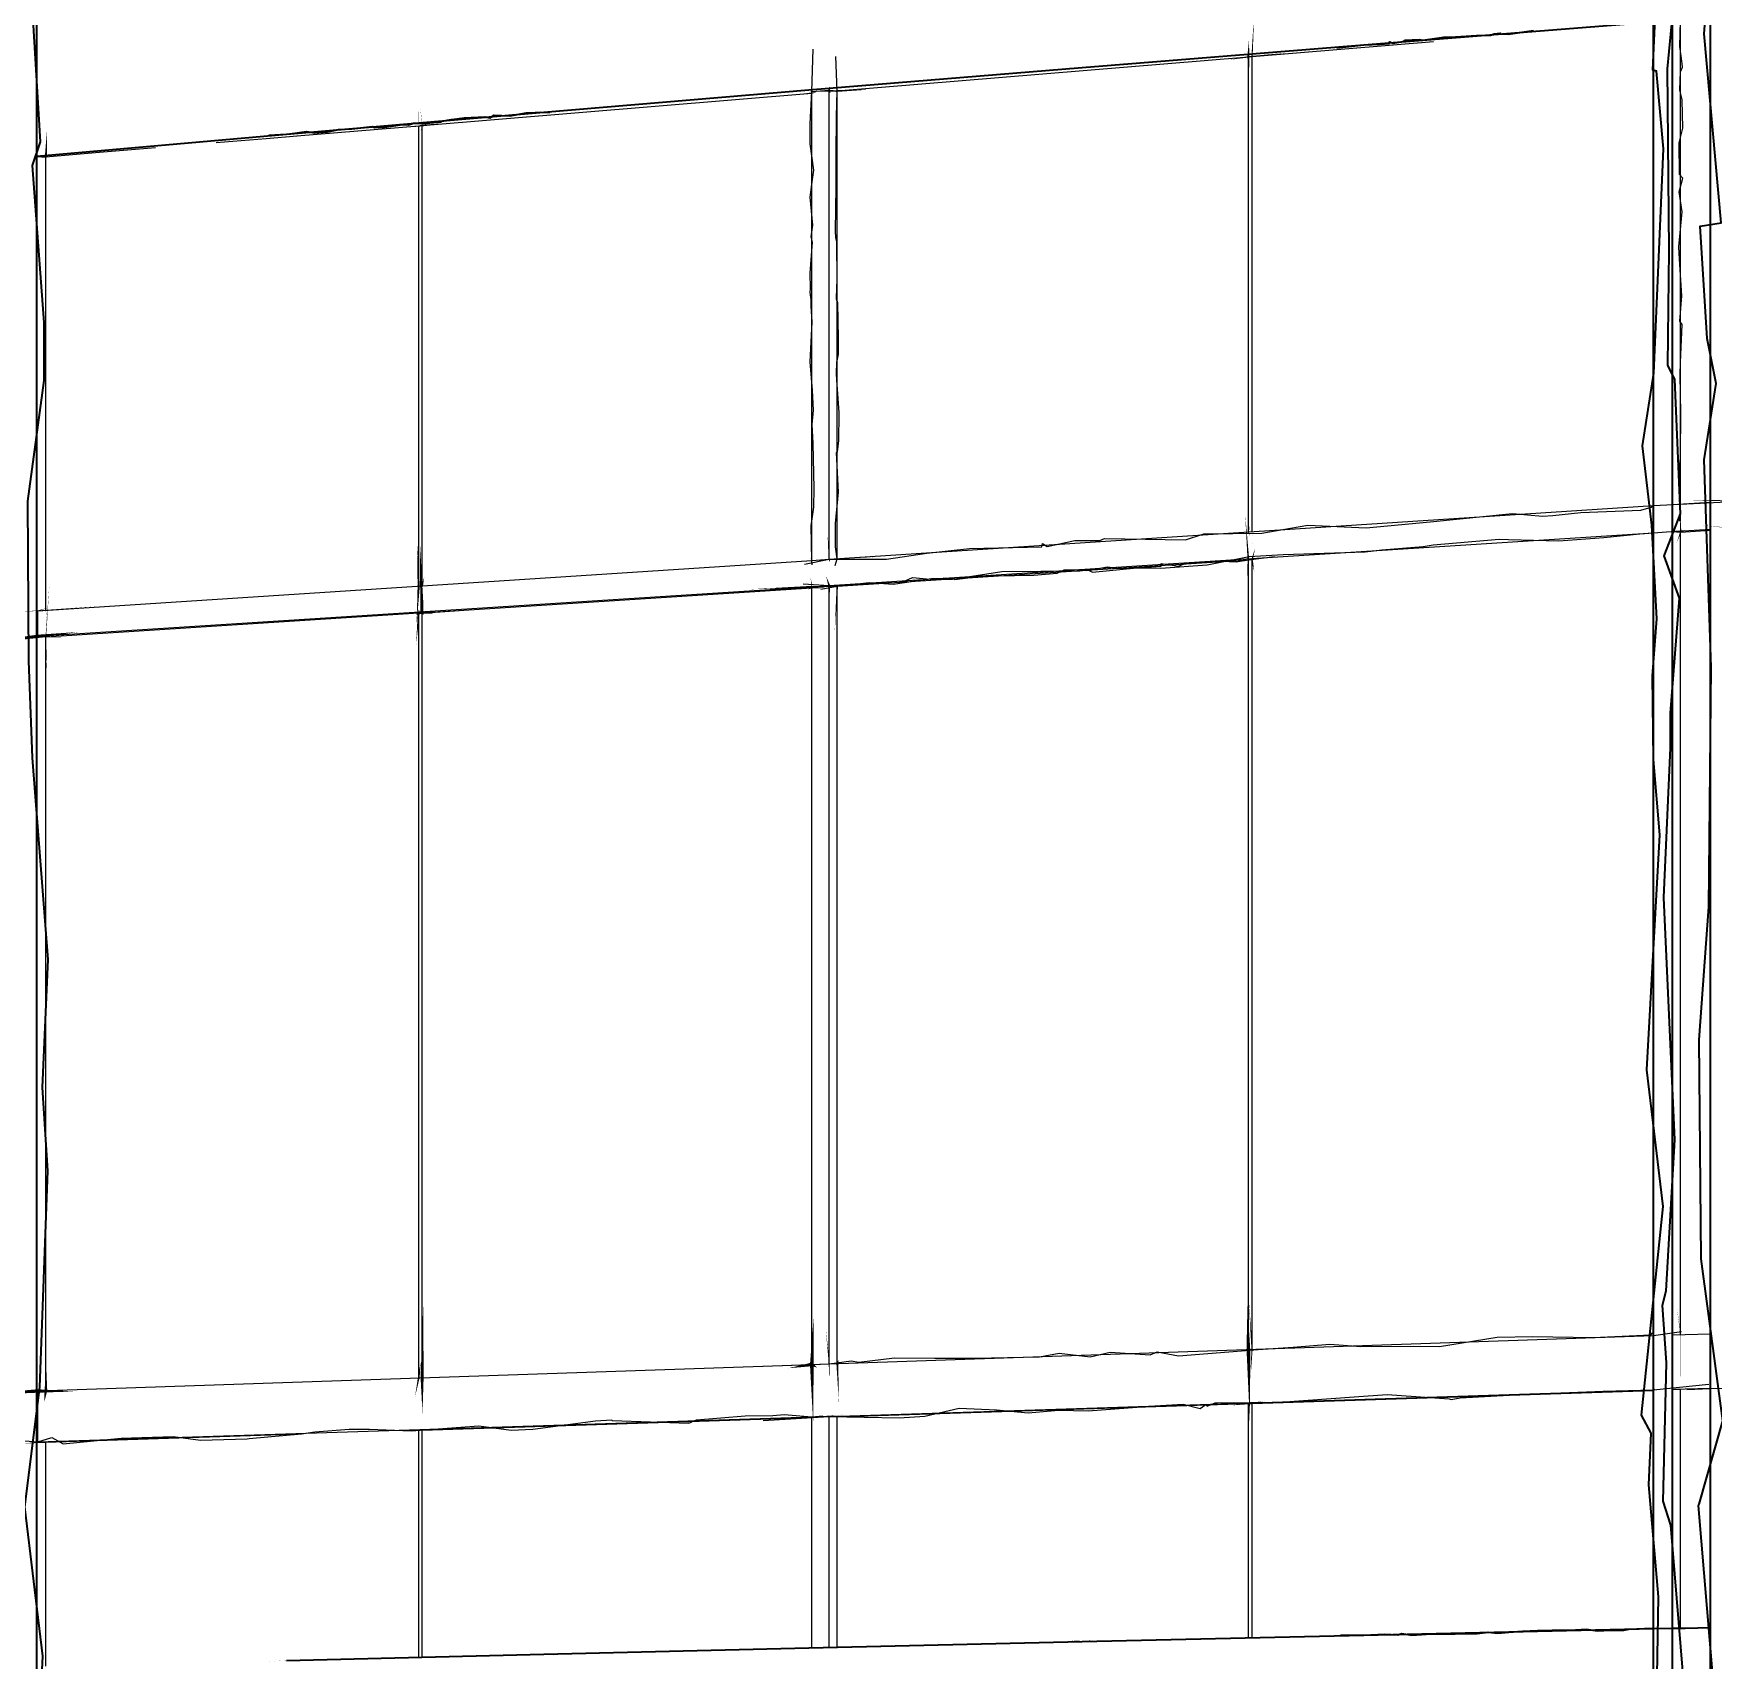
# Model space of a CAD drawing. Header units: inches. Extents: x -877 to 882, y -418 to 410.
# Drawn here: x -410.1 to -281.6, y -49.8 to 74.7 of the extents above; entities that cross this region are included whole.
import ezdxf

# ---------------------------------------------------------------- set-up
doc = ezdxf.new("R2010")
doc.units = ezdxf.units.IN
doc.header["$LTSCALE"] = 0.5
doc.header["$MEASUREMENT"] = 0
doc.layers.get('0').update_dxf_attribs({"lineweight": 18})
for name, color, linetype, lineweight in [('A-Glaz-Curt', 52, 'Continuous', 35), ('A-Glaz-Curt-Unit', 51, 'Continuous', 25), ('A-Wall', 113, 'Continuous', 35)]:
    doc.layers.add(name, color=color, linetype=linetype, lineweight=lineweight)

# ---------------------------------------------------------------- blocks, each defined once
blk = doc.blocks.new('*U12')
at = {"color": 7, "linetype": 'Continuous', "lineweight": -3}
for p, q in [((-392.29, 66.64), (-389.92, 66.84)), ((-409.14, 65.24), (-405.34, 65.56)), ((-350.55, 34.37), (-350.55, 34.37)), ((-348.6, -31.13), (-317.16, -30.12)), ((-348.6, -31.13), (-348.6, -31.13)), ((-389.58, -32.45), (-389.58, -32.45))]:
    blk.add_line(p, q, dxfattribs=at)
at = {"layer": 'A-Glaz-Curt', "color": 143, "linetype": 'Continuous', "lineweight": 35}
for p, q in [((-284.71, -223.7), (-284.71, 271.19)), ((-281.81, -223.87), (-281.81, 271.68)), ((-286.16, -223.62), (-286.16, 270.95)), ((-409.82, -215.92), (-409.82, 248.93)), ((-409.82, 65.29), (-409.82, 74.66)), ((-308.34, 73.81), (-286.16, 75.57)), ((-329.87, 72.07), (-308.34, 73.81)), ((-350.77, 70.35), (-329.87, 72.07)), ((-371.06, 68.65), (-350.77, 70.35)), ((-390.74, 66.96), (-371.06, 68.65)), ((-409.82, 65.29), (-390.74, 66.96)), ((-409.82, 65.29), (-409.14, 65.24)), ((-308.34, -47.84), (-286.16, -47.34)), ((-286.16, -57.31), (-286.16, -47.34)), ((-286.16, -47.34), (-286.16, -47.34)), ((-284.71, -47.31), (-283.75, -47.29)), ((-284.71, -57.28), (-284.71, -47.31)), ((-283.75, -47.29), (-282.78, -47.27)), ((-282.78, -47.27), (-281.81, -47.25)), ((-281.81, -57.23), (-281.81, -47.25)), ((-281.81, -47.25), (-281.81, -47.25)), ((-371.06, -49.29), (-350.77, -48.81)), ((-350.77, -48.81), (-329.87, -48.33)), ((-329.87, -48.33), (-308.34, -47.84)), ((-390.74, -49.77), (-371.06, -49.29))]:
    blk.add_line(p, q, dxfattribs=at)
at = {"layer": 'A-Glaz-Curt-Unit', "color": 141, "linetype": 'Continuous', "lineweight": 25}
for p, q in [((-284.1, 38.69), (-284.1, 75.63)), ((-316.88, 72.91), (-302.99, 74.06)), ((-348.6, 70.27), (-317.16, 72.88)), ((-380.36, 67.63), (-350.55, 70.11)), ((-348.6, 34.49), (-348.6, 70.27)), ((-389.93, 66.84), (-380.62, 67.61)), ((-405.34, 65.56), (-400.76, 65.94)), ((-396.11, 66.33), (-392.3, 66.64)), ((-409.14, 30.55), (-409.14, 65.24)), ((-284.1, 36.53), (-281.81, 36.67)), ((-284.1, -24.85), (-284.1, 36.53)), ((-348.6, 32.4), (-317.16, 34.41)), ((-380.36, 30.36), (-350.55, 32.27)), ((-348.6, -27.06), (-348.6, 32.4)), ((-409.14, 28.52), (-380.62, 30.35)), ((-409.14, -29.14), (-409.14, 28.52)), ((-316.88, -30.11), (-286.16, -29.12)), ((-284.1, -47.3), (-284.1, -29.05)), ((-283.62, -29.04), (-281.81, -28.98)), ((-380.36, -32.15), (-350.55, -31.19)), ((-348.6, -48.76), (-348.6, -31.13)), ((-409.14, -33.08), (-389.59, -32.45)), ((-409.14, -50.22), (-409.14, -33.08))]:
    blk.add_line(p, q, dxfattribs=at)
at = {"layer": 'A-Glaz-Curt-Unit', "color": 143, "linetype": 'Continuous', "lineweight": 25}
for p, q in [((-317.16, 72.88), (-316.88, 72.91)), ((-317.16, 36.54), (-317.16, 72.88)), ((-316.88, 36.56), (-316.88, 72.91)), ((-350.55, 70.22), (-349.22, 70.33)), ((-350.55, 34.37), (-350.55, 70.22)), ((-349.22, 34.45), (-349.22, 70.33)), ((-349.22, 70.33), (-348.6, 70.27)), ((-380.62, 67.61), (-380.36, 67.63)), ((-380.62, 32.41), (-380.62, 67.61)), ((-380.36, 32.42), (-380.36, 67.63)), ((-349.22, 34.45), (-286.18, 38.56)), ((-286.18, 36.48), (-286.18, 38.56)), ((-286.18, 38.56), (-286.16, 38.56)), ((-284.71, 38.65), (-281.81, 38.83)), ((-284.71, 36.57), (-284.71, 38.65)), ((-281.81, 36.75), (-281.81, 38.83)), ((-281.81, 38.83), (-281.81, 38.83)), ((-349.22, 32.44), (-286.18, 36.48)), ((-286.18, 36.48), (-286.16, 36.48)), ((-284.71, 36.57), (-281.81, 36.75)), ((-284.71, 36.57), (-284.1, 36.53)), ((-281.81, 36.75), (-281.81, 36.75)), ((-409.76, 30.51), (-350.55, 34.37)), ((-350.55, 34.37), (-349.22, 34.45)), ((-350.55, 34.37), (-350.55, 34.37)), ((-317.16, 34.41), (-316.88, 34.43)), ((-317.16, -25.98), (-317.16, 34.41)), ((-316.88, -25.97), (-316.88, 34.43)), ((-409.76, 28.56), (-350.55, 32.35)), ((-350.55, 32.35), (-349.22, 32.44)), ((-350.55, -27.13), (-350.55, 32.35)), ((-349.22, -27.08), (-349.22, 32.44)), ((-409.76, 28.56), (-409.76, 30.51)), ((-380.62, 30.35), (-380.36, 30.36)), ((-380.62, -28.16), (-380.62, 30.35)), ((-380.36, -28.15), (-380.36, 30.36)), ((-409.76, 28.56), (-409.14, 28.52)), ((-349.22, -27.08), (-286.18, -24.92)), ((-286.18, -29.07), (-286.18, -24.92)), ((-286.18, -24.92), (-286.16, -24.92)), ((-284.71, -24.87), (-281.81, -24.78)), ((-284.71, -29.03), (-284.71, -24.87)), ((-281.81, -28.94), (-281.81, -24.78)), ((-281.81, -24.78), (-281.81, -24.78)), ((-409.76, -29.16), (-350.55, -27.13)), ((-350.55, -27.13), (-349.22, -27.08)), ((-350.55, -27.13), (-350.55, -27.13)), ((-349.22, -27.08), (-349.22, -27.08)), ((-409.76, -33.06), (-409.76, -29.16)), ((-349.22, -31.11), (-286.18, -29.07)), ((-286.18, -29.07), (-286.16, -29.07)), ((-284.71, -29.03), (-281.81, -28.94)), ((-284.71, -29.03), (-284.1, -29.05)), ((-281.81, -28.94), (-281.81, -28.94)), ((-317.16, -30.12), (-316.88, -30.11)), ((-317.16, -48.04), (-317.16, -30.12)), ((-316.88, -48.03), (-316.88, -30.11)), ((-409.76, -33.06), (-350.55, -31.15)), ((-350.55, -31.15), (-349.22, -31.11)), ((-350.55, -48.81), (-350.55, -31.15)), ((-349.22, -48.78), (-349.22, -31.11)), ((-409.76, -33.06), (-409.14, -33.08)), ((-380.62, -49.52), (-380.62, -32.16)), ((-380.36, -49.52), (-380.36, -32.15))]:
    blk.add_line(p, q, dxfattribs=at)
blk = doc.blocks.new('New Napkin Sketch')
at = {"layer": 'A-Wall', "color": 143, "linetype": 'Continuous', "lineweight": 35}
for p, q in [((-409.82, 65.29), (-409.82, 74.66)), ((-409.82, 65.29), (-390.74, 66.96)), ((-409.82, 65.29), (-409.14, 65.24)), ((-286.16, -57.31), (-286.16, -47.34)), ((-286.16, -47.34), (-286.16, -47.34)), ((-284.71, -47.31), (-283.75, -47.29)), ((-284.71, -57.28), (-284.71, -47.31)), ((-283.75, -47.29), (-282.78, -47.27)), ((-282.78, -47.27), (-281.81, -47.25)), ((-281.81, -57.23), (-281.81, -47.25)), ((-281.81, -47.25), (-281.81, -47.25))]:
    blk.add_line(p, q, dxfattribs=at)
at = {"layer": 'A-Wall', "color": 141, "linetype": 'Continuous', "lineweight": 25}
for p, q in [((-316.88, 72.91), (-302.99, 74.06)), ((-389.93, 66.84), (-380.62, 67.61)), ((-405.34, 65.56), (-400.76, 65.94)), ((-396.11, 66.33), (-392.3, 66.64)), ((-284.1, 36.53), (-281.81, 36.67)), ((-284.1, -47.3), (-284.1, -29.05)), ((-283.62, -29.04), (-281.81, -28.98)), ((-348.6, -48.76), (-348.6, -31.13)), ((-409.14, -50.22), (-409.14, -33.08))]:
    blk.add_line(p, q, dxfattribs=at)
at = {"layer": 'A-Wall', "color": 143, "linetype": 'Continuous', "lineweight": 25}
for p, q in [((-317.16, 72.88), (-316.88, 72.91)), ((-350.55, 70.22), (-349.22, 70.33)), ((-349.22, 70.33), (-348.6, 70.27)), ((-380.62, 67.61), (-380.36, 67.63)), ((-286.18, 36.48), (-286.18, 38.56)), ((-286.18, 38.56), (-286.16, 38.56)), ((-284.71, 38.65), (-281.81, 38.83)), ((-284.71, 36.57), (-284.71, 38.65)), ((-281.81, 36.75), (-281.81, 38.83)), ((-281.81, 38.83), (-281.81, 38.83)), ((-286.18, 36.48), (-286.16, 36.48)), ((-284.71, 36.57), (-281.81, 36.75)), ((-284.71, 36.57), (-284.1, 36.53)), ((-281.81, 36.75), (-281.81, 36.75)), ((-350.55, 34.37), (-349.22, 34.45)), ((-350.55, 34.37), (-350.55, 34.37)), ((-317.16, 34.41), (-316.88, 34.43)), ((-350.55, 32.35), (-349.22, 32.44)), ((-409.76, 28.56), (-409.76, 30.51)), ((-380.62, 30.35), (-380.36, 30.36)), ((-409.76, 28.56), (-409.14, 28.52)), ((-286.18, -29.07), (-286.18, -24.92)), ((-286.18, -24.92), (-286.16, -24.92)), ((-284.71, -24.87), (-281.81, -24.78)), ((-284.71, -29.03), (-284.71, -24.87)), ((-281.81, -28.94), (-281.81, -24.78)), ((-281.81, -24.78), (-281.81, -24.78)), ((-350.55, -27.13), (-349.22, -27.08)), ((-350.55, -27.13), (-350.55, -27.13)), ((-349.22, -27.08), (-349.22, -27.08)), ((-409.76, -33.06), (-409.76, -29.16)), ((-286.18, -29.07), (-286.16, -29.07)), ((-284.71, -29.03), (-281.81, -28.94)), ((-284.71, -29.03), (-284.1, -29.05)), ((-281.81, -28.94), (-281.81, -28.94)), ((-317.16, -30.12), (-316.88, -30.11)), ((-317.16, -48.04), (-317.16, -30.12)), ((-316.88, -48.03), (-316.88, -30.11)), ((-350.55, -31.15), (-349.22, -31.11)), ((-350.55, -48.81), (-350.55, -31.15)), ((-349.22, -48.78), (-349.22, -31.11)), ((-409.76, -33.06), (-409.14, -33.08)), ((-380.62, -49.52), (-380.62, -32.16)), ((-380.36, -49.52), (-380.36, -32.15))]:
    blk.add_line(p, q, dxfattribs=at)
at = {"layer": 'A-Wall', "color": 7, "linetype": 'Continuous', "lineweight": -3}
for p, q in [((-392.29, 66.64), (-389.92, 66.84)), ((-409.14, 65.24), (-405.34, 65.56)), ((-350.55, 34.37), (-350.55, 34.37)), ((-348.6, -31.13), (-348.6, -31.13)), ((-389.58, -32.45), (-389.58, -32.45))]:
    blk.add_line(p, q, dxfattribs=at)
at = {"layer": 'A-Wall', "color": 143, "linetype": 'Continuous', "lineweight": 35, "extrusion": (0, 0, -1)}
for points in [[(286.07, -61.47), (285.79, -44.9), (286.54, -36.33), (286.35, -32.38), (287.1, -31), (285.43, -15.05), (286.69, -4.61), (285.68, 13.37), (286.17, 19.15), (286.26, 25.54), (285.93, 29.89), (286.3, 37.06), (287.02, 43.14), (286.15, 48.68), (285.41, 65.84), (285.94, 71.78), (286.22, 71.87), (285.79, 81.49)], [(281.21, -56.09), (282.72, -37.93), (282.67, -37.81), (280.86, -31.44), (282.53, -19.05), (282.69, -2.3), (281.95, 7.87), (281.76, 26.19), (282.31, 42.07), (281.37, 47.91), (282.06, 51.34), (282.6, 59.92), (280.99, 60.18), (282.3, 74.64), (281.86, 80.21), (281.39, 87.56)], [(283.92, -50.6), (284.84, -39.42), (285.43, -37.59), (285.17, -27), (285.48, -22.6), (285.21, -21.49), (284.54, -9.95), (285.37, 8.59), (284.88, 20.04), (284.87, 22.68), (284.19, 31.49), (285.36, 34.71), (284.11, 37.92), (284.54, 48.21), (285.07, 49.31), (284.98, 58.08), (285.1, 71.96), (284.73, 75.93)], [(409.79, -57.66), (409.38, -49.44), (410.74, -38.01), (409.61, -28.86), (408.98, -12.32), (409.4, -5.94), (408.97, 3.85), (410.16, 19.27), (410.44, 26.68), (410.53, 38.89), (409.28, 48.13), (409.27, 52.57), (410.15, 64.57), (409.55, 66.37), (410.47, 81.69)], [(310.4, 73.56), (308.34, 73.81), (307.05, 73.86), (306.42, 73.91), (306.33, 74.03), (306.12, 73.93), (305.34, 74.06), (305.17, 74.15), (304.09, 74.2), (303.82, 74.16), (302.21, 74.39), (301.31, 74.4), (299.7, 74.52), (298.8, 74.54), (298.65, 74.53), (298.37, 74.63), (297.9, 74.7), (297.87, 74.64), (297.3, 74.62), (295.35, 74.9)], [(392.09, 66.88), (390.74, 66.96), (390.28, 67.03), (389.2, 67.18), (388.59, 67.08), (387.6, 67.14), (386.76, 67.32), (385.73, 67.37), (384.16, 67.55), (383.99, 67.47), (383.24, 67.51), (381.87, 67.7), (381.4, 67.68), (381.03, 67.8), (380.54, 67.81), (380.35, 67.79), (378.89, 67.92), (378.86, 67.97), (378.12, 68.08), (377.11, 68.22), (375.56, 68.29), (375.19, 68.22), (374.85, 68.41), (373.65, 68.37), (372.38, 68.59), (371.06, 68.65), (370.58, 68.62)], [(310.11, -47.83), (308.34, -47.84), (306.73, -47.76), (305.72, -47.81), (305.42, -47.72), (304.67, -47.85), (303.56, -47.77), (301.35, -47.73), (299.67, -47.72), (298.82, -47.6), (298.09, -47.68), (297.25, -47.61), (296.19, -47.53), (295.05, -47.49), (293.93, -47.45), (292.61, -47.46), (291.71, -47.41), (291.32, -47.38), (290.45, -47.5), (289.49, -47.46), (289.45, -47.46), (288.45, -47.46), (288.06, -47.38), (286.87, -47.33), (286.16, -47.34), (284.05, -47.31)]]:
    blk.add_lwpolyline(points, dxfattribs=at)
at = {"layer": 'A-Wall', "color": 141, "linetype": 'Continuous', "lineweight": 25, "extrusion": (0, 0, -1)}
for points in [[(284.15, 37.37), (284.1, 38.69), (284.2, 39.76), (284.12, 42.41), (284.08, 45.64), (284.13, 48.55), (284.12, 49.51), (283.98, 52.42), (284.15, 52.66), (284.01, 54.6), (284.18, 57.42), (284.24, 58.34), (283.99, 61.04), (284.22, 62.56), (283.94, 63.59), (284.19, 63.89), (284.22, 66.3), (283.92, 67.43), (283.97, 69.59), (284.15, 70.36), (284.12, 71.74), (283.95, 72.1), (283.99, 72.37), (284.17, 73.67), (284.1, 75.63)], [(348.77, 33.98), (348.6, 34.49), (348.74, 35.41), (348.73, 37.18), (348.5, 39.59), (348.66, 42.62), (348.59, 42.66), (348.49, 43.53), (348.48, 43.56), (348.45, 45.55), (348.47, 45.67), (348.63, 48.15), (348.66, 48.67), (348.64, 49.54), (348.5, 50.11), (348.5, 51.33), (348.55, 54.08), (348.67, 54.34), (348.63, 55.26), (348.6, 55.74), (348.64, 58.75), (348.72, 59.03), (348.73, 59.57), (348.68, 62.91), (348.7, 66.08), (348.67, 67.58), (348.67, 68.3), (348.6, 70.27), (348.72, 72.9)], [(349.87, 32.17), (348.6, 32.4), (346.17, 32.68), (345.23, 32.65), (345.05, 32.6), (344.33, 32.55), (341.39, 32.99), (340.46, 32.98), (340.46, 33.04), (339.76, 32.98), (339.62, 32.9), (338.04, 33.12), (336.53, 33.19), (333.57, 33.24), (331.78, 33.38), (331.25, 33.65), (330.12, 33.68), (329.54, 33.59), (327.93, 33.87), (326.82, 33.72), (323.83, 33.93), (323.82, 34.13), (322.5, 33.92), (321.94, 34.16), (319.2, 34.3), (318.1, 34.26), (317.16, 34.41), (315.16, 34.67)], [(281.97, -28.98), (279.7, -28.92)]]:
    blk.add_lwpolyline(points, dxfattribs=at)
at = {"layer": 'A-Wall', "color": 143, "linetype": 'Continuous', "lineweight": 25, "extrusion": (0, 0, -1)}
for points in [[(316.79, 34.23, 0, 0.00137, 0), (316.88, 36.56, 0.00137, 0, 0), (316.86, 38.42, 0, 0, 0), (316.82, 38.86, 0, 0, 0), (316.82, 41.13, 0, 0, 0), (316.78, 44.25, 0, 0, 0), (316.85, 44.78, 0, 0, 0), (317.04, 47.47, 0, 0, 0), (316.88, 50.07, 0, 0, 0), (316.86, 52.35, 0, 0, 0), (316.8, 55.78, 0, 0, 0), (316.74, 56.97, 0, 0, 0), (317.02, 57.91, 0, 0, 0), (316.89, 60.11, 0, 0, 0), (316.88, 61.71, 0, 0, 0), (316.75, 62.02, 0, 0, 0), (316.98, 64.93, 0, 0, 0), (316.79, 65.84, 0, 0, 0), (317.02, 68.03, 0, 0, 0), (316.84, 69.45, 0, 0, 0), (316.9, 72.04, 0, 0.0943, 0), (316.88, 72.91, 0.0943, 0, 0), (316.71, 76.4, 0, 0, 0)], [(317.02, 36.23, 0, 0.0703, 0), (317.16, 36.54, 0.0703, 0, 0), (317.04, 37.03, 0, 0, 0), (317.3, 40.14, 0, 0, 0), (317.32, 42.23, 0, 0, 0), (317.18, 44.96, 0, 0, 0), (317.18, 48.14, 0, 0, 0), (316.99, 49.96, 0, 0, 0), (317.14, 52.74, 0, 0, 0), (317.02, 54.88, 0, 0, 0), (316.99, 56.86, 0, 0, 0), (317.09, 57.61, 0, 0, 0), (316.98, 60.9, 0, 0, 0), (317.32, 63.64, 0, 0, 0), (317.02, 66.63, 0, 0, 0), (316.98, 66.95, 0, 0, 0), (317.3, 70.3, 0, 0, 0), (317.01, 70.77, 0, 0, 0), (317.27, 71.66, 0, 0, 0), (317.11, 71.69, 0, 0.164, 0), (317.16, 72.88, 0.164, 0, 0), (317.12, 74.14, 0, 0, 0)], [(349.18, 34.2, 0, 0.103, 0), (349.22, 34.45, 0.103, 0, 0), (349.34, 36.28, 0, 0, 0), (349.11, 38.56, 0, 0, 0), (349.17, 40.03, 0, 0, 0), (349.05, 42.22, 0, 0, 0), (349.35, 43.96, 0, 0, 0), (349.11, 45.83, 0, 0, 0), (349.29, 48.13, 0, 0, 0), (349.19, 50.46, 0, 0, 0), (349.12, 53.7, 0, 0, 0), (349.06, 57.02, 0, 0, 0), (349.28, 60.21, 0, 0, 0), (349.12, 61.48, 0, 0, 0), (349.3, 63.51, 0, 0, 0), (349.18, 63.92, 0, 0, 0), (349.07, 67.03, 0, 0, 0), (349.19, 68.11, 0, 0, 0), (349.07, 68.64, 0, 0, 0), (349.14, 70.1, 0, 0.168, 0), (349.22, 70.33, 0.168, 0, 0), (349.21, 70.61, 0, 0, 0)], [(380.78, 29.42, 0, 0.17, 0), (380.62, 32.41, 0.17, 0, 0), (380.75, 35.65, 0, 0, 0), (380.69, 38.35, 0, 0, 0), (380.52, 41.52, 0, 0, 0), (380.52, 42.22, 0, 0, 0), (380.51, 43.59, 0, 0, 0), (380.52, 44.5, 0, 0, 0), (380.55, 46.86, 0, 0, 0), (380.76, 49.99, 0, 0, 0), (380.72, 51.64, 0, 0, 0), (380.49, 54.08, 0, 0, 0), (380.48, 56.39, 0, 0, 0), (380.67, 57.83, 0, 0, 0), (380.53, 60.39, 0, 0, 0), (380.48, 61.86, 0, 0, 0), (380.61, 64.34, 0, 0, 0), (380.57, 65.12, 0, 0, 0), (380.63, 67.43, 0, 0.0179, 0), (380.62, 67.61, 0.0179, 0, 0), (380.6, 69.29, 0, 0, 0)], [(380.51, 32.03, 0, 0.138, 0), (380.36, 32.42, 0.138, 0, 0), (380.2, 33.07, 0, 0, 0), (380.24, 35.97, 0, 0, 0), (380.42, 37.53, 0, 0, 0), (380.47, 39.66, 0, 0, 0), (380.53, 39.94, 0, 0, 0), (380.4, 41.62, 0, 0, 0), (380.5, 42.16, 0, 0, 0), (380.41, 43.63, 0, 0, 0), (380.37, 47.02, 0, 0, 0), (380.31, 48.4, 0, 0, 0), (380.2, 50.2, 0, 0, 0), (380.38, 52.84, 0, 0, 0), (380.19, 54.39, 0, 0, 0), (380.43, 57.2, 0, 0, 0), (380.28, 58.78, 0, 0, 0), (380.23, 61.7, 0, 0, 0), (380.43, 64.23, 0, 0, 0), (380.26, 65.56, 0, 0, 0), (380.48, 67.12, 0, 0.0273, 0), (380.36, 67.63, 0.0273, 0, 0), (380.5, 69.06, 0, 0, 0)], [(283.55, 38.99, 0, 0.0984, 0), (280.3, 38.92, 0.0984, 0, 0), (278.64, 39.02, 0, 0, 0), (274.76, 39.07, 0, 0, 0), (268.26, 39.97, 0, 0, 0), (262.37, 39.79, 0, 0, 0), (260.49, 39.99, 0, 0, 0), (255.78, 40.09, 0, 0, 0), (251.4, 40.64, 0, 0, 0), (246.88, 40.79, 0, 0, 0), (244.08, 40.73, 0, 0, 0), (239.16, 41.19, 0, 0, 0), (233.22, 41.6, 0, 0, 0), (228.22, 41.94, 0, 0, 0), (226.21, 42.39, 0, 0, 0), (222.96, 42.47, 0, 0, 0), (219.99, 42.56, 0, 0, 0), (215.54, 42.98, 0, 0, 0), (215.3, 42.86, 0, 0, 0), (210.24, 42.87, 0, 0.128, 0), (208.48, 43.08, 0.128, 0, 0), (208.17, 43.09, 0, 0, 0)], [(282.55, 37.06, 0, 0.0441, 0), (280.3, 36.84, 0.0441, 0, 0), (273.88, 37.47, 0, 0, 0), (267.52, 37.46, 0, 0, 0), (260.82, 38.25, 0, 0, 0), (259.79, 37.97, 0, 0, 0), (254.76, 38.49, 0, 0, 0), (251.28, 38.58, 0, 0, 0), (245.67, 39.1, 0, 0, 0), (243.95, 38.63, 0, 0, 0), (240.37, 38.76, 0, 0, 0), (234.21, 39.41, 0, 0, 0), (233.94, 39.63, 0, 0, 0), (231.12, 39.45, 0, 0, 0), (226.44, 39.63, 0, 0, 0), (223.69, 40.13, 0, 0, 0), (220.72, 40.35, 0, 0, 0), (219.56, 40.23, 0, 0, 0), (215.01, 40.9, 0, 0, 0), (210.66, 40.49, 0, 0.101, 0), (208.48, 40.93, 0.101, 0, 0), (205.57, 40.98, 0, 0, 0)], [(317.04, -31.62, 0, 0.285, 0), (317.16, -25.98, 0.285, 0, 0), (317.23, -22.65, 0, 0, 0), (317.3, -18.06, 0, 0, 0), (317.02, -12.92, 0, 0, 0), (317.16, -10.01, 0, 0, 0), (317.25, -5.3, 0, 0, 0), (317.19, -3.97, 0, 0, 0), (316.96, -3.32, 0, 0, 0), (317.05, -3.2, 0, 0, 0), (316.96, -0.71, 0, 0, 0), (316.87, 1.03, 0, 0, 0), (317, 1.92, 0, 0, 0), (317.29, 5.9, 0, 0, 0), (317.14, 10.83, 0, 0, 0), (317.26, 15.28, 0, 0, 0), (317, 20.58, 0, 0, 0), (317.13, 24.28, 0, 0, 0), (317.08, 27.79, 0, 0, 0), (317.17, 31.04, 0, 0, 0), (317.23, 33.17, 0, 0.132, 0), (317.16, 34.41, 0.132, 0, 0), (317.4, 37.86, 0, 0, 0)], [(380.33, -30.87, 0, 0.232, 0), (380.36, -28.15, 0.232, 0, 0), (380.27, -22.49, 0, 0, 0), (380.33, -17.39, 0, 0, 0), (380.53, -15.02, 0, 0, 0), (380.28, -12.15, 0, 0, 0), (380.26, -7.96, 0, 0, 0), (380.51, -6.85, 0, 0, 0), (380.48, -4.5, 0, 0, 0), (380.65, 0.05, 0, 0, 0), (380.12, 2.71, 0, 0, 0), (380.35, 6.45, 0, 0, 0), (380.29, 8.39, 0, 0, 0), (380.57, 12.76, 0, 0, 0), (380.32, 14.27, 0, 0, 0), (380.21, 17.51, 0, 0, 0), (380.63, 21.09, 0, 0, 0), (380.07, 26.04, 0, 0, 0), (380.25, 30.22, 0, 0.273, 0), (380.36, 30.36, 0.273, 0, 0), (380.53, 35.81, 0, 0, 0)], [(317.02, -28.5, 0, 0.0927, 0), (316.88, -25.97, 0.0927, 0, 0), (317.14, -22.06, 0, 0, 0), (316.65, -18, 0, 0, 0), (316.95, -12.05, 0, 0, 0), (316.8, -11.7, 0, 0, 0), (316.75, -10.98, 0, 0, 0), (316.78, -7.29, 0, 0, 0), (316.86, -6.69, 0, 0, 0), (316.58, -3.53, 0, 0, 0), (316.91, 1.27, 0, 0, 0), (316.7, 6.97, 0, 0, 0), (316.93, 9.27, 0, 0, 0), (316.65, 12.46, 0, 0, 0), (316.75, 14.67, 0, 0, 0), (317.07, 20.44, 0, 0, 0), (317.04, 24.77, 0, 0, 0), (316.79, 26.44, 0, 0, 0), (317.18, 27.03, 0, 0, 0), (317.01, 28.92, 0, 0, 0), (316.7, 33.46, 0, 0.109, 0), (316.88, 34.43, 0.109, 0, 0), (316.63, 35.33, 0, 0, 0)], [(409.89, 30.42, 0, 0.0583, 0), (409.76, 30.51, 0.0583, 0, 0), (408.97, 30.74, 0, 0, 0), (407.5, 30.8, 0, 0, 0), (402.71, 30.92, 0, 0, 0), (400.81, 31, 0, 0, 0), (396.29, 31.34, 0, 0, 0), (395.93, 31.63, 0, 0, 0), (390.47, 31.81, 0, 0, 0), (390.32, 31.78, 0, 0, 0), (385.3, 32.06, 0, 0, 0), (382.56, 32.28, 0, 0, 0), (382.39, 32.04, 0, 0, 0), (377.02, 32.48, 0, 0, 0), (376.78, 32.51, 0, 0, 0), (375.89, 32.86, 0, 0, 0), (370.68, 32.81, 0, 0, 0), (369.88, 33.3, 0, 0, 0), (364.28, 33.53, 0, 0, 0), (360.89, 33.81, 0, 0, 0), (360.54, 33.66, 0, 0, 0), (356.17, 33.84, 0, 0, 0), (350.72, 34.61, 0, 0.0296, 0), (350.55, 34.37, 0.0296, 0, 0), (345.25, 34.65, 0, 0, 0)], [(415.34, 27.93, 0, 0.247, 0), (409.76, 28.56, 0.247, 0, 0), (406.66, 28.89, 0, 0, 0), (402.09, 29.17, 0, 0, 0), (400.88, 29.3, 0, 0, 0), (399.13, 29.32, 0, 0, 0), (395.2, 29.32, 0, 0, 0), (390.45, 29.78, 0, 0, 0), (389.72, 29.96, 0, 0, 0), (387.61, 30.15, 0, 0, 0), (387.18, 30.04, 0, 0, 0), (385.05, 29.86, 0, 0, 0), (380, 30.42, 0, 0, 0), (377.88, 30.67, 0, 0, 0), (376.96, 30.65, 0, 0, 0), (374.06, 30.84, 0, 0, 0), (368.42, 31.08, 0, 0, 0), (366.27, 31.53, 0, 0, 0), (365.41, 31.32, 0, 0, 0), (359.71, 31.51, 0, 0, 0), (356.88, 31.77, 0, 0, 0), (355.27, 32.16, 0, 0.139, 0), (350.55, 32.35, 0.139, 0, 0), (347.57, 32.41, 0, 0, 0)], [(350.45, -31.6, 0, 0.284, 0), (350.55, -27.13, 0.284, 0, 0), (350.41, -23.48, 0, 0, 0), (350.56, -20.32, 0, 0, 0), (350.75, -18.31, 0, 0, 0), (350.52, -12.44, 0, 0, 0), (350.4, -11.08, 0, 0, 0), (350.69, -5.47, 0, 0, 0), (350.54, -0.54, 0, 0, 0), (350.79, -0.09, 0, 0, 0), (350.53, 1.27, 0, 0, 0), (350.38, 4.51, 0, 0, 0), (350.53, 5.32, 0, 0, 0), (350.49, 10.79, 0, 0, 0), (350.4, 12.94, 0, 0, 0), (350.63, 17.48, 0, 0, 0), (350.31, 19.64, 0, 0, 0), (350.61, 24.4, 0, 0, 0), (350.3, 24.5, 0, 0, 0), (350.65, 24.93, 0, 0, 0), (350.76, 26.45, 0, 0, 0), (350.46, 32.31, 0, 0.0825, 0), (350.55, 32.35, 0.0825, 0, 0), (350.64, 33.05, 0, 0, 0)], [(349.21, -28.43, 0, 0.0772, 0), (349.22, -27.08, 0.0772, 0, 0), (349.48, -24.43, 0, 0, 0), (349.06, -23.43, 0, 0, 0), (349.41, -19.33, 0, 0, 0), (349.43, -19.21, 0, 0, 0), (349.21, -13.37, 0, 0, 0), (349.49, -10.54, 0, 0, 0), (349.24, -5.36, 0, 0, 0), (349.1, -2.97, 0, 0, 0), (349.42, -0.11, 0, 0, 0), (349.2, 5.74, 0, 0, 0), (349.39, 6.49, 0, 0, 0), (349.32, 9.53, 0, 0, 0), (349.45, 12.49, 0, 0, 0), (348.97, 14.17, 0, 0, 0), (349.06, 15.33, 0, 0, 0), (349.37, 19.62, 0, 0, 0), (349.02, 25.06, 0, 0, 0), (349, 26.14, 0, 0, 0), (349.25, 26.28, 0, 0, 0), (349.3, 29.33, 0, 0.144, 0), (349.22, 32.44, 0.144, 0, 0), (349.46, 33.17, 0, 0, 0)], [(520.7, 22.02, 0, 0.258, 0), (515.94, 22.7, 0.258, 0, 0), (506.31, 23.47, 0, 0, 0), (499.87, 23.65, 0, 0, 0), (494.01, 23.92, 0, 0, 0), (490.71, 24.26, 0, 0, 0), (485.63, 25.21, 0, 0, 0), (485.01, 25.2, 0, 0, 0), (482.01, 24.86, 0, 0, 0), (475.82, 25.23, 0, 0, 0), (468.03, 25.96, 0, 0, 0), (465.7, 26.51, 0, 0, 0), (462.86, 26.82, 0, 0, 0), (462.22, 26.73, 0, 0, 0), (458.06, 27.45, 0, 0, 0), (448.56, 28.05, 0, 0, 0), (440.95, 28.71, 0, 0, 0), (436.22, 29.05, 0, 0, 0), (429.12, 29.47, 0, 0, 0), (423, 29.26, 0, 0.0615, 0), (414.64, 30.17, 0.0615, 0, 0), (405.13, 30.86, 0, 0, 0)], [(380.9, -29.6, 0, 0.135, 0), (380.62, -28.16, 0.135, 0, 0), (380.46, -26.92, 0, 0, 0), (380.84, -23.95, 0, 0, 0), (380.75, -23.07, 0, 0, 0), (380.89, -19.47, 0, 0, 0), (380.83, -15.11, 0, 0, 0), (380.45, -9.98, 0, 0, 0), (380.42, -9.63, 0, 0, 0), (380.8, -4.74, 0, 0, 0), (380.5, -1.02, 0, 0, 0), (380.78, 0.53, 0, 0, 0), (380.34, 4.52, 0, 0, 0), (380.74, 5.49, 0, 0, 0), (380.46, 7.18, 0, 0, 0), (380.8, 12.61, 0, 0, 0), (380.7, 12.98, 0, 0, 0), (380.77, 14.63, 0, 0, 0), (380.63, 15.17, 0, 0, 0), (380.53, 16.67, 0, 0, 0), (380.47, 20.48, 0, 0, 0), (380.65, 24.74, 0, 0, 0), (380.82, 27.89, 0, 0.149, 0), (380.62, 30.35, 0.149, 0, 0), (380.6, 30.63, 0, 0, 0)], [(415.34, -29.53, 0, 0.264, 0), (409.76, -29.16, 0.264, 0, 0), (407.04, -29.2, 0, 0, 0), (403.93, -28.79, 0, 0, 0), (403.11, -28.8, 0, 0, 0), (400.29, -28.63, 0, 0, 0), (395.03, -28.63, 0, 0, 0), (394.37, -28.43, 0, 0, 0), (390.54, -28.48, 0, 0, 0), (387.17, -28.59, 0, 0, 0), (384.71, -28.12, 0, 0, 0), (379.8, -28.05, 0, 0, 0), (375.29, -27.78, 0, 0, 0), (372.45, -27.62, 0, 0, 0), (366.95, -27.57, 0, 0, 0), (366.16, -27.42, 0, 0, 0), (361.64, -27.76, 0, 0, 0), (356.51, -27.09, 0, 0, 0), (356.17, -27.23, 0, 0, 0), (352.34, -27.42, 0, 0.275, 0), (350.55, -27.13, 0.275, 0, 0), (350.15, -27.37, 0, 0, 0)], [(516.29, -33.69, 0, 0.297, 0), (515.94, -33.27, 0.297, 0, 0), (509.18, -32.94, 0, 0, 0), (500.02, -32.31, 0, 0, 0), (494.26, -32.71, 0, 0, 0), (484.57, -32.15, 0, 0, 0), (481.23, -31.86, 0, 0, 0), (472.38, -31.83, 0, 0, 0), (465.78, -30.92, 0, 0, 0), (464.57, -31.35, 0, 0, 0), (458.01, -30.75, 0, 0, 0), (449.42, -30.74, 0, 0, 0), (447.51, -30.53, 0, 0, 0), (444.45, -30.2, 0, 0, 0), (436.51, -30.1, 0, 0, 0), (427.57, -30.04, 0, 0, 0), (423.9, -30.04, 0, 0, 0), (418.86, -29.33, 0, 0.151, 0), (414.64, -29.34, 0.151, 0, 0), (409.28, -29.19, 0, 0, 0)]]:
    blk.add_lwpolyline(points, format="xyseb", dxfattribs=at)
for points in [[(350.52, 34.04), (350.55, 34.37), (350.6, 37.02), (350.4, 38.45), (350.38, 39.87), (350.44, 43.3), (350.53, 44.75), (350.43, 45.87), (350.5, 47.35), (350.67, 49.55), (350.52, 52.6), (350.59, 53.85), (350.61, 54.31), (350.68, 54.87), (350.64, 55.16), (350.69, 56.33), (350.51, 58.72), (350.6, 59.12), (350.48, 60), (350.68, 62.15), (350.49, 63.51), (350.39, 64.21), (350.69, 66.24), (350.69, 67.77), (350.55, 70.22), (350.45, 73.48)], [(351.1, 34.07), (349.22, 34.45), (344.83, 34.47), (341.76, 34.93), (338.49, 35.27), (332.97, 35.41), (332.91, 35.66), (332.54, 35.42), (330.43, 35.88), (328.52, 35.89), (328.17, 36.03), (321.98, 35.93), (320.56, 36.4), (316.14, 36.45), (315.69, 36.52), (312.6, 37.06), (308.14, 36.85), (303.25, 37.32), (296.97, 37.95), (294.67, 37.76), (293.87, 37.79), (291.72, 38.04), (287.13, 38.22), (286.35, 38.43), (286.18, 38.56), (280.06, 38.87)], [(351.22, 32.58), (349.22, 32.44), (343.65, 32.71), (342.85, 33.07), (341.51, 32.93), (339.79, 32.94), (336.02, 33.53), (330.05, 33.56), (329.43, 33.64), (329.08, 33.47), (325.7, 33.79), (323.86, 33.77), (320.31, 34.03), (317.09, 34.66), (314.51, 34.83), (308.22, 35.02), (306.94, 35.17), (303.79, 35.42), (303.03, 35.56), (297.98, 35.98), (297.26, 35.97), (293.42, 35.87), (289.97, 36.12), (287.21, 36.41), (286.18, 36.48), (283.83, 36.66)], [(354.28, -27.27), (349.22, -27.08), (347.55, -26.85), (346.96, -26.96), (344.22, -26.62), (341.18, -26.64), (338.03, -26.64), (333.14, -26.55), (331.63, -26.27), (329.25, -26.56), (327.74, -26.2), (324.68, -26.39), (324.14, -26.16), (322.5, -26.47), (316.4, -25.99), (313.73, -25.82), (310.93, -25.57), (308.57, -25.75), (304.51, -25.74), (302.55, -25.75), (298.12, -25.04), (295.41, -24.99), (290.78, -25.06), (286.38, -24.87), (286.26, -24.71), (286.18, -24.92), (284.03, -24.61)], [(354.27, -31.41), (349.22, -31.11), (343.87, -31.21), (341.9, -31.08), (339.27, -30.48), (336.42, -30.59), (334, -30.82), (331.67, -30.64), (329.42, -30.68), (324.32, -30.29), (322.16, -30.16), (320.86, -30.5), (320.42, -30.2), (320.32, -30.33), (319.69, -30.07), (319.51, -30.07), (314.71, -30.02), (309.07, -29.61), (306.54, -29.44), (301.81, -29.75), (301.66, -29.8), (300.97, -29.68), (295.82, -29.4), (290.02, -29.17), (286.18, -29.07), (281.93, -28.65)], [(411.07, -32.95), (409.76, -33.06), (408.67, -32.73), (407.82, -33.21), (403.39, -32.77), (399.41, -32.63), (397.3, -32.91), (393.74, -32.83), (393.59, -32.79), (389.58, -32.43), (388.57, -32.28), (385.95, -32.08), (384.39, -32.08), (381.19, -32.22), (376.01, -31.83), (373.56, -32.16), (371.9, -32.08), (367.11, -31.44), (365.85, -31.38), (365.81, -31.41), (359.95, -31.62), (359.37, -31.38), (355.65, -31.06), (353.53, -31.03), (352.67, -30.96), (350.55, -31.15), (349.7, -31.05)]]:
    blk.add_lwpolyline(points, dxfattribs=at)
at = {"layer": 'A-Wall', "color": 143, "linetype": 'Continuous', "lineweight": 35, "extrusion": (0, 0, -1)}
for points in [[(330.02, 71.98, 0, 0.0161, 0), (329.87, 72.07, 0.0161, 0, 0), (329.11, 72.12, 0, 0, 0), (327.87, 72.26, 0, 0, 0), (326.34, 72.25, 0, 0, 0), (325.33, 72.54, 0, 0, 0), (324.93, 72.49, 0, 0, 0), (323.98, 72.45, 0, 0, 0), (323.03, 72.65, 0, 0, 0), (322.25, 72.74, 0, 0, 0), (321.64, 72.74, 0, 0, 0), (321.26, 72.74, 0, 0, 0), (319.32, 72.91, 0, 0, 0), (318.12, 72.94, 0, 0, 0), (316.06, 73.27, 0, 0, 0), (315.37, 73.2, 0, 0, 0), (314.91, 73.22, 0, 0, 0), (313.66, 73.45, 0, 0, 0), (313.2, 73.4, 0, 0, 0), (312.39, 73.52, 0, 0, 0), (310.33, 73.65, 0, 0, 0), (308.53, 73.72, 0, 0.0461, 0), (308.34, 73.81, 0.0461, 0, 0), (307.92, 73.87, 0, 0, 0)], [(352.01, 70.24, 0, 0.0431, 0), (350.77, 70.35, 0.0431, 0, 0), (349.01, 70.54, 0, 0, 0), (347.68, 70.5, 0, 0, 0), (345.91, 70.73, 0, 0, 0), (345.79, 70.84, 0, 0, 0), (345.1, 70.72, 0, 0, 0), (343.19, 71.05, 0, 0, 0), (341.56, 71.05, 0, 0, 0), (340.22, 71.25, 0, 0, 0), (338.59, 71.44, 0, 0, 0), (337.51, 71.34, 0, 0, 0), (336.77, 71.42, 0, 0, 0), (336.49, 71.45, 0, 0, 0), (335.23, 71.59, 0, 0, 0), (333.89, 71.76, 0, 0, 0), (332.69, 71.91, 0, 0, 0), (331.23, 72.03, 0, 0.00696, 0), (329.87, 72.07, 0.00696, 0, 0), (328.4, 72.1, 0, 0, 0)], [(371.35, 68.71, 0, 0.0415, 0), (371.06, 68.65, 0.0415, 0, 0), (369.66, 68.7, 0, 0, 0), (369.04, 68.78, 0, 0, 0), (367.42, 69.01, 0, 0, 0), (366.97, 69, 0, 0, 0), (365.98, 69.09, 0, 0, 0), (365.7, 69.03, 0, 0, 0), (364.4, 69.25, 0, 0, 0), (362.76, 69.27, 0, 0, 0), (361.93, 69.42, 0, 0, 0), (360.8, 69.42, 0, 0, 0), (360.71, 69.52, 0, 0, 0), (360.28, 69.54, 0, 0, 0), (359.27, 69.62, 0, 0, 0), (357.63, 69.81, 0, 0, 0), (355.73, 69.84, 0, 0, 0), (354.84, 70.01, 0, 0, 0), (353.15, 70.18, 0, 0, 0), (352.74, 70.2, 0, 0, 0), (351.18, 70.3, 0, 0.0671, 0), (350.77, 70.35, 0.0671, 0, 0), (349.07, 70.51, 0, 0, 0)], [(373.08, -49.27, 0, 0.0269, 0), (371.06, -49.29, 0.0269, 0, 0), (370.26, -49.37, 0, 0, 0), (368.3, -49.25, 0, 0, 0), (367.07, -49.29, 0, 0, 0), (366.15, -49.23, 0, 0, 0), (364.65, -49.15, 0, 0, 0), (362.85, -49.04, 0, 0, 0), (362.59, -49.09, 0, 0, 0), (362.15, -49.07, 0, 0, 0), (361.15, -49.1, 0, 0, 0), (359.13, -49.11, 0, 0, 0), (358, -49.08, 0, 0, 0), (357.59, -49.01, 0, 0, 0), (357.11, -48.97, 0, 0, 0), (356.8, -48.93, 0, 0, 0), (356.47, -48.92, 0, 0, 0), (355.31, -48.83, 0, 0, 0), (353.51, -48.91, 0, 0, 0), (352.59, -48.76, 0, 0, 0), (351.73, -48.85, 0, 0.0403, 0), (350.77, -48.81, 0.0403, 0, 0), (350.29, -48.78, 0, 0, 0)], [(352.72, -48.88, 0, 0.0233, 0), (350.77, -48.81, 0.0233, 0, 0), (350.37, -48.75, 0, 0, 0), (348.28, -48.85, 0, 0, 0), (347.03, -48.69, 0, 0, 0), (346.3, -48.64, 0, 0, 0), (344.8, -48.69, 0, 0, 0), (343.34, -48.56, 0, 0, 0), (342.78, -48.62, 0, 0, 0), (342.38, -48.66, 0, 0, 0), (341.01, -48.66, 0, 0, 0), (338.99, -48.46, 0, 0, 0), (337.6, -48.6, 0, 0, 0), (336.78, -48.54, 0, 0, 0), (335.97, -48.54, 0, 0, 0), (334.45, -48.5, 0, 0, 0), (334.03, -48.39, 0, 0, 0), (333.74, -48.36, 0, 0, 0), (333.65, -48.47, 0, 0, 0), (332.41, -48.36, 0, 0, 0), (330.68, -48.24, 0, 0.0978, 0), (329.87, -48.33, 0.0978, 0, 0), (328.46, -48.35, 0, 0, 0)], [(330.09, -48.4, 0, 0.0527, 0), (329.87, -48.33, 0.0527, 0, 0), (329.04, -48.21, 0, 0, 0), (328.09, -48.2, 0, 0, 0), (326.92, -48.17, 0, 0, 0), (326.24, -48.27, 0, 0, 0), (325.35, -48.28, 0, 0, 0), (323.84, -48.09, 0, 0, 0), (323.03, -48.12, 0, 0, 0), (321.36, -48.08, 0, 0, 0), (319.68, -48, 0, 0, 0), (317.86, -47.98, 0, 0, 0), (316.21, -47.97, 0, 0, 0), (314.38, -48.08, 0, 0, 0), (312.78, -47.84, 0, 0, 0), (312.01, -47.86, 0, 0, 0), (311.97, -47.84, 0, 0, 0), (310.44, -47.96, 0, 0, 0), (310.36, -47.92, 0, 0, 0), (309.78, -47.77, 0, 0.0359, 0), (308.34, -47.84, 0.0359, 0, 0), (306.91, -47.85, 0, 0, 0)], [(392.69, -49.89, 0, 0.00542, 0), (390.74, -49.77, 0.00542, 0, 0), (390.44, -49.74, 0, 0, 0), (388.54, -49.75, 0, 0, 0), (387.37, -49.73, 0, 0, 0), (386.78, -49.61, 0, 0, 0), (385.46, -49.55, 0, 0, 0), (383.63, -49.69, 0, 0, 0), (382.75, -49.54, 0, 0, 0), (382.58, -49.62, 0, 0, 0), (382.38, -49.62, 0, 0, 0), (382.34, -49.6, 0, 0, 0), (382.01, -49.57, 0, 0, 0), (380.96, -49.51, 0, 0, 0), (379.81, -49.59, 0, 0, 0), (378, -49.4, 0, 0, 0), (377.18, -49.35, 0, 0, 0), (376.59, -49.45, 0, 0, 0), (375.82, -49.44, 0, 0, 0), (373.87, -49.36, 0, 0, 0), (373.6, -49.38, 0, 0, 0), (371.98, -49.37, 0, 0, 0), (371.26, -49.24, 0, 0.0372, 0), (371.06, -49.29, 0.0372, 0, 0), (370.8, -49.23, 0, 0, 0)]]:
    blk.add_lwpolyline(points, format="xyseb", dxfattribs=at)
at = {"layer": 'A-Wall', "color": 141, "linetype": 'Continuous', "lineweight": 25, "extrusion": (0, 0, -1)}
for points in [[(350.69, 70.23, 0, 0.131, 0), (348.6, 70.27, 0.131, 0, 0), (346.25, 70.37, 0, 0, 0), (345.15, 70.45, 0, 0, 0), (344.98, 70.59, 0, 0, 0), (343.44, 70.59, 0, 0, 0), (342.7, 70.83, 0, 0, 0), (341.17, 70.88, 0, 0, 0), (339.81, 71.15, 0, 0, 0), (339.27, 71.12, 0, 0, 0), (338.07, 71.05, 0, 0, 0), (335.73, 71.36, 0, 0, 0), (333.66, 71.49, 0, 0, 0), (331.84, 71.71, 0, 0, 0), (329.63, 71.94, 0, 0, 0), (328.99, 71.93, 0, 0, 0), (328.23, 71.96, 0, 0, 0), (326.23, 72.06, 0, 0, 0), (324.69, 72.15, 0, 0, 0), (322.89, 72.35, 0, 0, 0), (319.99, 72.72, 0, 0, 0), (318.66, 72.65, 0, 0.1, 0), (317.16, 72.88, 0.1, 0, 0), (314.22, 73.19, 0, 0, 0)], [(381.06, 67.51, 0, 0.131, 0), (380.36, 67.63, 0.131, 0, 0), (377.79, 67.84, 0, 0, 0), (376.65, 67.9, 0, 0, 0), (376.08, 67.85, 0, 0, 0), (375.57, 68.15, 0, 0, 0), (375.06, 68.08, 0, 0, 0), (374.42, 68.03, 0, 0, 0), (371.84, 68.29, 0, 0, 0), (371.71, 68.45, 0, 0, 0), (370.37, 68.49, 0, 0, 0), (367.61, 68.74, 0, 0, 0), (365.41, 68.76, 0, 0, 0), (364.4, 68.9, 0, 0, 0), (362.29, 69.11, 0, 0, 0), (360.3, 69.2, 0, 0, 0), (359.4, 69.25, 0, 0, 0), (358.05, 69.34, 0, 0, 0), (356.97, 69.56, 0, 0, 0), (355.24, 69.63, 0, 0, 0), (354.37, 69.75, 0, 0, 0), (351.69, 69.98, 0, 0, 0), (351.34, 70.05, 0, 0.0962, 0), (350.55, 70.11, 0.0962, 0, 0), (350.21, 70.16, 0, 0, 0)], [(409.05, 29.6, 0, 0.0209, 0), (409.14, 30.55, 0.0209, 0, 0), (409.19, 33, 0, 0, 0), (409.17, 33.1, 0, 0, 0), (409.01, 34.41, 0, 0, 0), (409, 35.78, 0, 0, 0), (409.22, 38.6, 0, 0, 0), (409.1, 40.96, 0, 0, 0), (409.16, 44.23, 0, 0, 0), (409.09, 45.35, 0, 0, 0), (409.02, 45.83, 0, 0, 0), (409.29, 47.52, 0, 0, 0), (409.04, 50.27, 0, 0, 0), (409.25, 52.76, 0, 0, 0), (409.03, 54.07, 0, 0, 0), (409.06, 55.9, 0, 0, 0), (408.96, 56.16, 0, 0, 0), (409.28, 57.43, 0, 0, 0), (409.31, 59.68, 0, 0, 0), (409.18, 62.59, 0, 0, 0), (409.18, 65.2, 0, 0.156, 0), (409.14, 65.24, 0.156, 0, 0), (409.06, 67.17, 0, 0, 0)], [(284.12, -29.59, 0, 0.0362, 0), (284.1, -24.85, 0.0362, 0, 0), (284.39, -22.75, 0, 0, 0), (283.8, -20.01, 0, 0, 0), (283.99, -16.11, 0, 0, 0), (284.4, -12.2, 0, 0, 0), (284.17, -10.12, 0, 0, 0), (284, -5.86, 0, 0, 0), (284.07, -3.19, 0, 0, 0), (284.04, 1.54, 0, 0, 0), (284.35, 2.78, 0, 0, 0), (284.29, 5.15, 0, 0, 0), (283.95, 8.35, 0, 0, 0), (283.87, 11.13, 0, 0, 0), (284.38, 13.73, 0, 0, 0), (284.34, 16.48, 0, 0, 0), (283.92, 21.28, 0, 0, 0), (284.41, 26.42, 0, 0, 0), (284.32, 29.73, 0, 0, 0), (283.88, 32.66, 0, 0, 0), (284.4, 35.21, 0, 0, 0), (284.4, 35.7, 0, 0.0885, 0), (284.1, 36.53, 0.0885, 0, 0), (284.07, 41.37, 0, 0, 0)], [(409.26, -30.02, 0, 0.215, 0), (409.14, -29.14, 0.215, 0, 0), (409.1, -27.47, 0, 0, 0), (409.28, -22.5, 0, 0, 0), (409.42, -18.27, 0, 0, 0), (409.4, -14.6, 0, 0, 0), (408.97, -13.21, 0, 0, 0), (409.26, -9.87, 0, 0, 0), (409.17, -4.82, 0, 0, 0), (409.33, 0.89, 0, 0, 0), (408.88, 4.74, 0, 0, 0), (409.29, 9.34, 0, 0, 0), (409.28, 9.49, 0, 0, 0), (409.04, 12.67, 0, 0, 0), (409.16, 16.52, 0, 0, 0), (409.11, 16.66, 0, 0, 0), (408.96, 19.38, 0, 0, 0), (408.86, 20.33, 0, 0, 0), (409.38, 21.3, 0, 0, 0), (408.99, 24.14, 0, 0, 0), (409.04, 25.57, 0, 0.0508, 0), (409.14, 28.52, 0.0508, 0, 0), (408.87, 32.54, 0, 0, 0)], [(380.73, 30.22, 0, 0.149, 0), (380.36, 30.36, 0.149, 0, 0), (377.43, 30.49, 0, 0, 0), (375.05, 30.7, 0, 0, 0), (372.44, 31, 0, 0, 0), (370.28, 31.14, 0, 0, 0), (367.83, 31.11, 0, 0, 0), (365.58, 31.4, 0, 0, 0), (364.19, 31.45, 0, 0, 0), (363.8, 31.38, 0, 0, 0), (361.07, 31.75, 0, 0, 0), (359.53, 31.57, 0, 0, 0), (358.46, 31.82, 0, 0, 0), (357.91, 31.95, 0, 0, 0), (357.86, 31.79, 0, 0, 0), (355.48, 32.05, 0, 0, 0), (352.49, 32.02, 0, 0, 0), (350.85, 32.15, 0, 0.101, 0), (350.55, 32.27, 0.101, 0, 0), (349.41, 32.26, 0, 0, 0)], [(348.48, -30.08, 0, 0.145, 0), (348.6, -27.06, 0.145, 0, 0), (348.5, -26.79, 0, 0, 0), (348.5, -22.85, 0, 0, 0), (348.86, -22.24, 0, 0, 0), (348.8, -21.58, 0, 0, 0), (348.82, -17.98, 0, 0, 0), (348.69, -14.67, 0, 0, 0), (348.76, -11.11, 0, 0, 0), (348.69, -7.83, 0, 0, 0), (348.87, -4.89, 0, 0, 0), (348.67, 0.39, 0, 0, 0), (348.47, 5.48, 0, 0, 0), (348.76, 10.34, 0, 0, 0), (348.49, 14.58, 0, 0, 0), (348.61, 15.53, 0, 0, 0), (348.34, 19.64, 0, 0, 0), (348.38, 24.4, 0, 0, 0), (348.8, 28.96, 0, 0.114, 0), (348.6, 32.4, 0.114, 0, 0), (348.83, 32.54, 0, 0, 0)], [(411.32, 28.27, 0, 0.0506, 0), (409.14, 28.52, 0.0506, 0, 0), (407.6, 28.48, 0, 0, 0), (406.25, 28.71, 0, 0, 0), (406.12, 28.58, 0, 0, 0), (405.21, 28.82, 0, 0, 0), (404.16, 28.8, 0, 0, 0), (402.75, 29.06, 0, 0, 0), (400.23, 29.16, 0, 0, 0), (400.08, 29.05, 0, 0, 0), (398.08, 29.09, 0, 0, 0), (395.43, 29.37, 0, 0, 0), (394.72, 29.54, 0, 0, 0), (394, 29.55, 0, 0, 0), (393.9, 29.44, 0, 0, 0), (392.87, 29.58, 0, 0, 0), (391.95, 29.75, 0, 0, 0), (389.98, 29.81, 0, 0, 0), (389.33, 29.65, 0, 0, 0), (386.64, 30.06, 0, 0, 0), (384.8, 30, 0, 0, 0), (382.79, 30.08, 0, 0, 0), (380.86, 30.2, 0, 0.14, 0), (380.62, 30.35, 0.14, 0, 0), (379.36, 30.31, 0, 0, 0)], [(318.4, -30.26, 0, 0.0901, 0), (316.88, -30.11, 0.0901, 0, 0), (316.03, -29.93, 0, 0, 0), (313.06, -29.96, 0, 0, 0), (312.8, -29.83, 0, 0, 0), (312.33, -30.08, 0, 0, 0), (311.68, -30, 0, 0, 0), (310.77, -29.87, 0, 0, 0), (308.06, -29.82, 0, 0, 0), (306.24, -29.74, 0, 0, 0), (305.8, -29.7, 0, 0, 0), (304.17, -29.68, 0, 0, 0), (303.09, -29.63, 0, 0, 0), (301.11, -29.51, 0, 0, 0), (300.87, -29.52, 0, 0, 0), (298.47, -29.41, 0, 0, 0), (296.09, -29.39, 0, 0, 0), (294.33, -29.27, 0, 0, 0), (293.71, -29.32, 0, 0, 0), (293.07, -29.21, 0, 0, 0), (290.26, -29.2, 0, 0, 0), (289.39, -29.36, 0, 0, 0), (286.99, -29.13, 0, 0.102, 0), (286.16, -29.12, 0.102, 0, 0), (286.04, -28.97, 0, 0, 0)], [(382.14, -32.11, 0, 0.0552, 0), (380.36, -32.15, 0.0552, 0, 0), (377.59, -31.92, 0, 0, 0), (377.44, -31.92, 0, 0, 0), (377.25, -31.98, 0, 0, 0), (375.44, -32.08, 0, 0, 0), (374.24, -31.97, 0, 0, 0), (371.76, -31.83, 0, 0, 0), (371.02, -31.83, 0, 0, 0), (368.47, -31.68, 0, 0, 0), (367.4, -31.67, 0, 0, 0), (366.08, -31.59, 0, 0, 0), (364.25, -31.51, 0, 0, 0), (364.15, -31.68, 0, 0, 0), (361.51, -31.68, 0, 0, 0), (358.83, -31.58, 0, 0, 0), (357.58, -31.3, 0, 0, 0), (355.07, -31.44, 0, 0, 0), (353.51, -31.39, 0, 0, 0), (351.96, -31.15, 0, 0.109, 0), (350.55, -31.19, 0.109, 0, 0), (348.18, -30.98, 0, 0, 0)], [(411.07, -33.18, 0, 0.097, 0), (409.14, -33.08, 0.097, 0, 0), (407.48, -32.96, 0, 0, 0), (406.91, -33.08, 0, 0, 0), (405.42, -32.87, 0, 0, 0), (404.05, -32.86, 0, 0, 0), (403.52, -32.83, 0, 0, 0), (402, -32.93, 0, 0, 0), (401.64, -32.86, 0, 0, 0), (400.12, -32.85, 0, 0, 0), (398.39, -32.67, 0, 0, 0), (396.94, -32.61, 0, 0, 0), (395.12, -32.66, 0, 0, 0), (394.95, -32.65, 0, 0, 0), (393.07, -32.49, 0, 0, 0), (392.05, -32.6, 0, 0, 0), (392.05, -32.6, 0, 0, 0), (391.45, -32.44, 0, 0, 0), (390.85, -32.5, 0, 0.0319, 0), (389.59, -32.45, 0.0319, 0, 0), (388.18, -32.34, 0, 0, 0)]]:
    blk.add_lwpolyline(points, format="xyseb", dxfattribs=at)
at = {"layer": 'A-Wall', "color": 7, "linetype": 'Continuous', "lineweight": -3, "extrusion": (0, 0, -1)}
blk.add_lwpolyline([(348.6, -31.22, 0, 0.0381, 0), (348.6, -31.13, 0.0381, 0, 0), (347.01, -31.03, 0, 0, 0), (346.15, -31.14, 0, 0, 0), (344.03, -30.87, 0, 0, 0), (342.12, -30.91, 0, 0, 0), (339.9, -30.75, 0, 0, 0), (338.09, -30.75, 0, 0, 0), (337.02, -30.73, 0, 0, 0), (336.01, -30.84, 0, 0, 0), (333.17, -30.56, 0, 0, 0), (330.16, -30.44, 0, 0, 0), (328.98, -30.56, 0, 0, 0), (328.37, -30.4, 0, 0, 0), (328.29, -30.37, 0, 0, 0), (326.26, -30.33, 0, 0, 0), (324.6, -30.41, 0, 0, 0), (321.82, -30.42, 0, 0, 0), (319.5, -30.06, 0, 0.0234, 0), (317.16, -30.12, 0.0234, 0, 0), (315.79, -29.92, 0, 0, 0)], format="xyseb", dxfattribs=at)

msp = doc.modelspace()

# ---------------------------------------------------------------- block references
msp.add_blockref('New Napkin Sketch', (0, 0))
at = {"color": 7, "linetype": 'Continuous', "lineweight": -3}
msp.add_blockref('*U12', (0, 0), dxfattribs=at)

doc.saveas('drawing.dxf')
